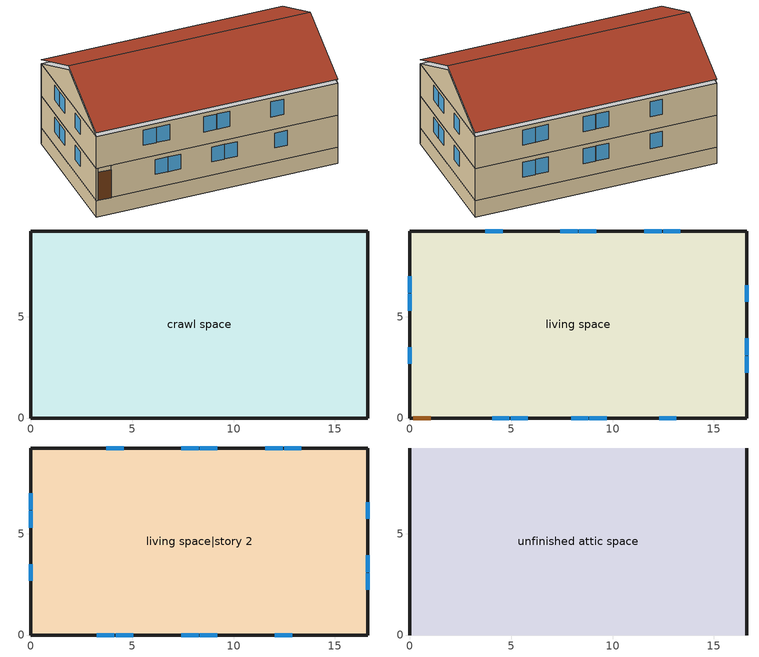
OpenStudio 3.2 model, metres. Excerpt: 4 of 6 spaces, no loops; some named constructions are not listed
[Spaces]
crawl space
 floor foundation (FloorFndGrndCS): 0,0 0,9.23 16.61,9.23 16.61,0 z-1.22
 wall foundation (WallFndGrndCS): 0,9.23 0,0 16.61,0 16.61,9.23 0,9.23 z-1.22:0
living space
 floor to crawl space (FloorCSInsFin Reversed): 0,0 0,9.23 16.61,9.23 16.61,0 z0
 wall outside (WallExtInsFin): 0,9.23 0,0 0.13,0 1.05,0 16.61,0 16.61,9.23 0,9.23 z0:2.44
 window (WindowConstruction): 4.07,0 4.91,0 / 4.97,0 5.81,0 / 7.96,0 8.8,0 / 8.86,0 9.7,0 / 12.3,0 13.14,0 z1.01:2.13; 13.34,9.23 12.49,9.23 / 12.43,9.23 11.58,9.23 / 9.19,9.23 8.34,9.23 / 8.28,9.23 7.42,9.23 / 4.58,9.23 3.73,9.23 z1:2.13; 0,7.01 0,6.18 / 0,6.12 0,5.3 / 0,3.49 0,2.67 / 16.61,2.22 16.61,3.05 / 16.61,3.11 16.61,3.93 / 16.61,5.74 16.61,6.56 z1.04:2.13
 door (Door): 0.15,0 1.02,0 z0:2.13
living space|story 2
 floor to living space (FloorFinUninsFin): 0,0 0,9.23 16.61,9.23 16.61,0 z2.44
 wall outside (WallExtInsFin): 0,9.23 0,0 16.61,0 16.61,9.23 0,9.23 z2.44:4.88
 window (WindowConstruction): 3.26,0 4.12,0 / 4.18,0 5.05,0 / 7.41,0 8.28,0 / 8.34,0 9.21,0 / 12.03,0 12.89,0 z3.42:4.57; 13.34,9.23 12.49,9.23 / 12.43,9.23 11.58,9.23 / 9.19,9.23 8.34,9.23 / 8.28,9.23 7.42,9.23 / 4.58,9.23 3.73,9.23 z3.43:4.57; 0,7.01 0,6.18 / 0,6.12 0,5.3 / 0,3.49 0,2.67 / 16.61,2.22 16.61,3.05 / 16.61,3.11 16.61,3.93 / 16.61,5.74 16.61,6.56 z3.48:4.57
unfinished attic space
 floor to living space|story 2 (FloorFinInsUnfinAttic): 0,9.23 16.61,9.23 16.61,0 0,0 z4.88
 wall outside (WallExtUninsUnfin): 0,4.61,7.18 0,9.23,4.88 0,0,4.88; 16.61,4.61,7.18 16.61,0,4.88 16.61,9.23,4.88
 roof outside (RoofUnfinInsExt): 16.61,4.61,7.49 0,4.61,7.49 0,0,5.18 16.61,0,5.18; 0,4.61,7.49 16.61,4.61,7.49 16.61,9.23,5.18 0,9.23,5.18
[Material] Roughness=Rough
Name | Thickness {m} | Conductivity {W/m-K} | Density {kg/m3} | Specific Heat {J/kg-K} | Thermal Absorptance | Solar Absorptance | Visible Absorptance
Drywall 0.5 in. | 0.0127 | 0.160291 | 801 | 837.4 | 0.9 | 0.5 | 0.1
FloorUATrussandIns | 0.0889 | 0.0555643 | 50.7834 | 1165.1 | 0.9 | 0.5 | 0.9
FloorUAAdditionalCeilingIns | 0.266954 | 0.0531827 | 16.02 | 1046.75
RoofSheathing | 0.01905 | 0.115458 | 512.64 | 1214.23 | 0.82 | 0.3 | 0.3
FloorIns | 0.23495 | 2.59817 | 67.691 | 1210.98 | 0.82 | 0.3 | 0.3
Wood Floor | 0.015875 | 0.115458 | 544.68 | 1214.23
Floor Covering | 0.0127 | 0.0433444 | 54.468 | 1339.84 | 0.9 | 0.9
FloorFinStudAndAirFloor | 0.1397 | 0.557395 | 67.691 | 1210.98 | 0.9 | 0.5 | 0.9
[Construction]
FloorFinInsUnfinAttic Reversed: FloorUAAdditionalCeilingIns, FloorUATrussandIns, Drywall 0.5 in.
FloorCSInsFin: FloorIns, RoofSheathing, Wood Floor, Floor Covering
FloorFinUninsFin Reversed: Floor Covering, Wood Floor, RoofSheathing, FloorFinStudAndAirFloor, Drywall 0.5 in.
[Schedule:Ruleset]
Name | Default Day Schedule | Summer Design Day Schedule | Winter Design Day Schedule
res nv_1 temp schedule | Schedule Day 16
res nv_1 avail schedule | Schedule Day 17
res mv_1 range exhaust schedule | Schedule Day 20 | res mv_1 range exhaust schedule summer design | res mv_1 range exhaust schedule winter design
res mv_1 bath exhaust schedule | Schedule Day 21 | res mv_1 bath exhaust schedule summer design | res mv_1 bath exhaust schedule winter design
[Schedule:Day]
Schedule Day 16; Schedule Day 17; Schedule Day 20; res mv_1 range exhaust schedule winter design; Schedule Day 21; res mv_1 bath exhaust schedule winter design: 24, 0, 0
res nv_1 temp schedule allday1; res nv_1 temp schedule allday2; res nv_1 temp schedule allday3; res nv_1 temp schedule allday4; res nv_1 temp schedule allday10; res nv_1 temp schedule allday11; res nv_1 temp schedule allday12: 24, 0, 21.1111
res nv_1 temp schedule allday5; res nv_1 temp schedule allday6; res nv_1 temp schedule allday7; res nv_1 temp schedule allday8; res nv_1 temp schedule allday9: 24, 0, 22.2222
res nv_1 availability schedule allday1 on; res nv_1 availability schedule allday1 on 1; res nv_1 availability schedule allday1 on 2; res nv_1 availability schedule allday1 on 3; res nv_1 availability schedule allday1 on 4; res nv_1 availability schedule allday1 on 5; res nv_1 availability schedule allday1 on 6; res nv_1 availability schedule allday1 on 7; res nv_1 availability schedule allday1 on 8; res nv_1 availability schedule allday1 on 9; res nv_1 availability schedule allday1 on 10; res nv_1 availability schedule allday1 on 11: 1, 0, 1, 2, 0, 1, 3, 0, 1, 4, 0, 1, 5, 0, 1, 6, 0, 1, 7, 0, 1, 8, 0, 1, 9, 0, 1, 10, 0, 1, 11, 0, 1, 12, 0, 1, 13, 0, 1, 14, 0, 1, 15, 0, 1, 16, 0, 1, 17, 0, 1, 18, 0, 1, 19, 0, 1, 20, 0, 1, 21, 0, 1, 22, 0, 1, 23, 0, 1, 24, 0, 1
res mv_1 range exhaust schedule allday1; res mv_1 range exhaust schedule allday2; res mv_1 range exhaust schedule allday3; res mv_1 range exhaust schedule allday4; res mv_1 range exhaust schedule allday5; res mv_1 range exhaust schedule allday6; res mv_1 range exhaust schedule allday7; res mv_1 range exhaust schedule allday8; res mv_1 range exhaust schedule allday9; res mv_1 range exhaust schedule allday10; res mv_1 range exhaust schedule allday11; res mv_1 range exhaust schedule allday12: 14, 0, 0, 15, 0, 1, 24, 0, 0
res mv_1 range exhaust schedule summer design; res mv_1 bath exhaust schedule summer design: 24, 0, 1
res mv_1 bath exhaust schedule allday1; res mv_1 bath exhaust schedule allday2; res mv_1 bath exhaust schedule allday3; res mv_1 bath exhaust schedule allday4; res mv_1 bath exhaust schedule allday5; res mv_1 bath exhaust schedule allday6; res mv_1 bath exhaust schedule allday7; res mv_1 bath exhaust schedule allday8; res mv_1 bath exhaust schedule allday9; res mv_1 bath exhaust schedule allday10; res mv_1 bath exhaust schedule allday11; res mv_1 bath exhaust schedule allday12: 2, 0, 0, 3, 0, 1, 24, 0, 0
[Schedule:Rule] Apply Monday=Yes; Apply Wednesday=Yes; Apply Friday=Yes; Date Specification Type=DateRange; Start Day=1
Name | Schedule Ruleset | Rule Order | Day Schedule | Apply Sunday | Apply Tuesday | Apply Thursday | Apply Saturday | Start Month | End Month | End Day
res nv_1 temp schedule allday rule1 | res nv_1 temp schedule | 11 | res nv_1 temp schedule allday1 | Yes | Yes | Yes | Yes | 1 | 1 | 31
res nv_1 temp schedule allday rule2 | res nv_1 temp schedule | 10 | res nv_1 temp schedule allday2 | Yes | Yes | Yes | Yes | 2 | 2 | 28
res nv_1 temp schedule allday rule3 | res nv_1 temp schedule | 9 | res nv_1 temp schedule allday3 | Yes | Yes | Yes | Yes | 3 | 3 | 31
res nv_1 temp schedule allday rule4 | res nv_1 temp schedule | 8 | res nv_1 temp schedule allday4 | Yes | Yes | Yes | Yes | 4 | 4 | 30
res nv_1 temp schedule allday rule5 | res nv_1 temp schedule | 7 | res nv_1 temp schedule allday5 | Yes | Yes | Yes | Yes | 5 | 5 | 31
res nv_1 temp schedule allday rule6 | res nv_1 temp schedule | 6 | res nv_1 temp schedule allday6 | Yes | Yes | Yes | Yes | 6 | 6 | 30
res nv_1 temp schedule allday rule7 | res nv_1 temp schedule | 5 | res nv_1 temp schedule allday7 | Yes | Yes | Yes | Yes | 7 | 7 | 31
res nv_1 temp schedule allday rule8 | res nv_1 temp schedule | 4 | res nv_1 temp schedule allday8 | Yes | Yes | Yes | Yes | 8 | 8 | 31
res nv_1 temp schedule allday rule9 | res nv_1 temp schedule | 3 | res nv_1 temp schedule allday9 | Yes | Yes | Yes | Yes | 9 | 9 | 30
res nv_1 temp schedule allday rule10 | res nv_1 temp schedule | 2 | res nv_1 temp schedule allday10 | Yes | Yes | Yes | Yes | 10 | 10 | 31
res nv_1 temp schedule allday rule11 | res nv_1 temp schedule | 1 | res nv_1 temp schedule allday11 | Yes | Yes | Yes | Yes | 11 | 11 | 30
res nv_1 temp schedule allday rule12 | res nv_1 temp schedule | 0 | res nv_1 temp schedule allday12 | Yes | Yes | Yes | Yes | 12 | 12 | 31
res nv_1 availability schedule allday ruleset1 on | res nv_1 avail schedule | 11 | res nv_1 availability schedule allday1 on |  |  |  |  | 1 | 1 | 31
res nv_1 availability schedule allday ruleset2 on | res nv_1 avail schedule | 10 | res nv_1 availability schedule allday1 on 1 |  |  |  |  | 2 | 2 | 28
res nv_1 availability schedule allday ruleset3 on | res nv_1 avail schedule | 9 | res nv_1 availability schedule allday1 on 2 |  |  |  |  | 3 | 3 | 31
res nv_1 availability schedule allday ruleset4 on | res nv_1 avail schedule | 8 | res nv_1 availability schedule allday1 on 3 |  |  |  |  | 4 | 4 | 30
res nv_1 availability schedule allday ruleset5 on | res nv_1 avail schedule | 7 | res nv_1 availability schedule allday1 on 4 |  |  |  |  | 5 | 5 | 31
res nv_1 availability schedule allday ruleset6 on | res nv_1 avail schedule | 6 | res nv_1 availability schedule allday1 on 5 |  |  |  |  | 6 | 6 | 30
res nv_1 availability schedule allday ruleset7 on | res nv_1 avail schedule | 5 | res nv_1 availability schedule allday1 on 6 |  |  |  |  | 7 | 7 | 31
res nv_1 availability schedule allday ruleset8 on | res nv_1 avail schedule | 4 | res nv_1 availability schedule allday1 on 7 |  |  |  |  | 8 | 8 | 31
res nv_1 availability schedule allday ruleset9 on | res nv_1 avail schedule | 3 | res nv_1 availability schedule allday1 on 8 |  |  |  |  | 9 | 9 | 30
res nv_1 availability schedule allday ruleset10 on | res nv_1 avail schedule | 2 | res nv_1 availability schedule allday1 on 9 |  |  |  |  | 10 | 10 | 31
res nv_1 availability schedule allday ruleset11 on | res nv_1 avail schedule | 1 | res nv_1 availability schedule allday1 on 10 |  |  |  |  | 11 | 11 | 30
res nv_1 availability schedule allday ruleset12 on | res nv_1 avail schedule | 0 | res nv_1 availability schedule allday1 on 11 |  |  |  |  | 12 | 12 | 31
res mv_1 range exhaust schedule allday rule1 | res mv_1 range exhaust schedule | 11 | res mv_1 range exhaust schedule allday1 | Yes | Yes | Yes | Yes | 1 | 1 | 31
res mv_1 range exhaust schedule allday rule2 | res mv_1 range exhaust schedule | 10 | res mv_1 range exhaust schedule allday2 | Yes | Yes | Yes | Yes | 2 | 2 | 28
res mv_1 range exhaust schedule allday rule3 | res mv_1 range exhaust schedule | 9 | res mv_1 range exhaust schedule allday3 | Yes | Yes | Yes | Yes | 3 | 3 | 31
res mv_1 range exhaust schedule allday rule4 | res mv_1 range exhaust schedule | 8 | res mv_1 range exhaust schedule allday4 | Yes | Yes | Yes | Yes | 4 | 4 | 30
res mv_1 range exhaust schedule allday rule5 | res mv_1 range exhaust schedule | 7 | res mv_1 range exhaust schedule allday5 | Yes | Yes | Yes | Yes | 5 | 5 | 31
res mv_1 range exhaust schedule allday rule6 | res mv_1 range exhaust schedule | 6 | res mv_1 range exhaust schedule allday6 | Yes | Yes | Yes | Yes | 6 | 6 | 30
res mv_1 range exhaust schedule allday rule7 | res mv_1 range exhaust schedule | 5 | res mv_1 range exhaust schedule allday7 | Yes | Yes | Yes | Yes | 7 | 7 | 31
res mv_1 range exhaust schedule allday rule8 | res mv_1 range exhaust schedule | 4 | res mv_1 range exhaust schedule allday8 | Yes | Yes | Yes | Yes | 8 | 8 | 31
res mv_1 range exhaust schedule allday rule9 | res mv_1 range exhaust schedule | 3 | res mv_1 range exhaust schedule allday9 | Yes | Yes | Yes | Yes | 9 | 9 | 30
res mv_1 range exhaust schedule allday rule10 | res mv_1 range exhaust schedule | 2 | res mv_1 range exhaust schedule allday10 | Yes | Yes | Yes | Yes | 10 | 10 | 31
res mv_1 range exhaust schedule allday rule11 | res mv_1 range exhaust schedule | 1 | res mv_1 range exhaust schedule allday11 | Yes | Yes | Yes | Yes | 11 | 11 | 30
res mv_1 range exhaust schedule allday rule12 | res mv_1 range exhaust schedule | 0 | res mv_1 range exhaust schedule allday12 | Yes | Yes | Yes | Yes | 12 | 12 | 31
res mv_1 bath exhaust schedule allday rule1 | res mv_1 bath exhaust schedule | 11 | res mv_1 bath exhaust schedule allday1 | Yes | Yes | Yes | Yes | 1 | 1 | 31
res mv_1 bath exhaust schedule allday rule2 | res mv_1 bath exhaust schedule | 10 | res mv_1 bath exhaust schedule allday2 | Yes | Yes | Yes | Yes | 2 | 2 | 28
res mv_1 bath exhaust schedule allday rule3 | res mv_1 bath exhaust schedule | 9 | res mv_1 bath exhaust schedule allday3 | Yes | Yes | Yes | Yes | 3 | 3 | 31
res mv_1 bath exhaust schedule allday rule4 | res mv_1 bath exhaust schedule | 8 | res mv_1 bath exhaust schedule allday4 | Yes | Yes | Yes | Yes | 4 | 4 | 30
res mv_1 bath exhaust schedule allday rule5 | res mv_1 bath exhaust schedule | 7 | res mv_1 bath exhaust schedule allday5 | Yes | Yes | Yes | Yes | 5 | 5 | 31
res mv_1 bath exhaust schedule allday rule6 | res mv_1 bath exhaust schedule | 6 | res mv_1 bath exhaust schedule allday6 | Yes | Yes | Yes | Yes | 6 | 6 | 30
res mv_1 bath exhaust schedule allday rule7 | res mv_1 bath exhaust schedule | 5 | res mv_1 bath exhaust schedule allday7 | Yes | Yes | Yes | Yes | 7 | 7 | 31
res mv_1 bath exhaust schedule allday rule8 | res mv_1 bath exhaust schedule | 4 | res mv_1 bath exhaust schedule allday8 | Yes | Yes | Yes | Yes | 8 | 8 | 31
res mv_1 bath exhaust schedule allday rule9 | res mv_1 bath exhaust schedule | 3 | res mv_1 bath exhaust schedule allday9 | Yes | Yes | Yes | Yes | 9 | 9 | 30
res mv_1 bath exhaust schedule allday rule10 | res mv_1 bath exhaust schedule | 2 | res mv_1 bath exhaust schedule allday10 | Yes | Yes | Yes | Yes | 10 | 10 | 31
res mv_1 bath exhaust schedule allday rule11 | res mv_1 bath exhaust schedule | 1 | res mv_1 bath exhaust schedule allday11 | Yes | Yes | Yes | Yes | 11 | 11 | 30
res mv_1 bath exhaust schedule allday rule12 | res mv_1 bath exhaust schedule | 0 | res mv_1 bath exhaust schedule allday12 | Yes | Yes | Yes | Yes | 12 | 12 | 31
